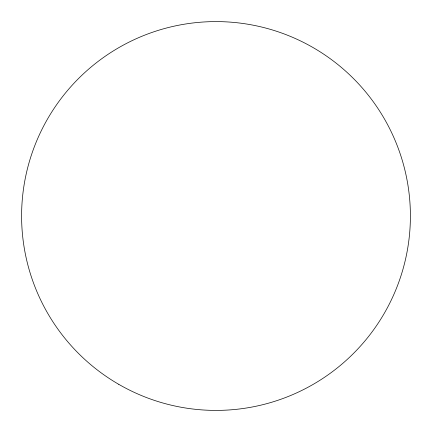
<?xml version="1.0" encoding="UTF-8"?>
<svg xmlns="http://www.w3.org/2000/svg" width="432" height="432" viewBox="0 0 432 432"><rect width="100%" height="100%" fill="white"/><g stroke="black" fill="none" stroke-linecap="round" stroke-linejoin="round"><path stroke-width="0.65" d="M118.8 384.356A194.4 194.4 0 0 0 410.4 216A194.4 194.4 0 0 0 118.8 47.644A194.4 194.4 0 0 0 118.8 384.356"/></g></svg>
